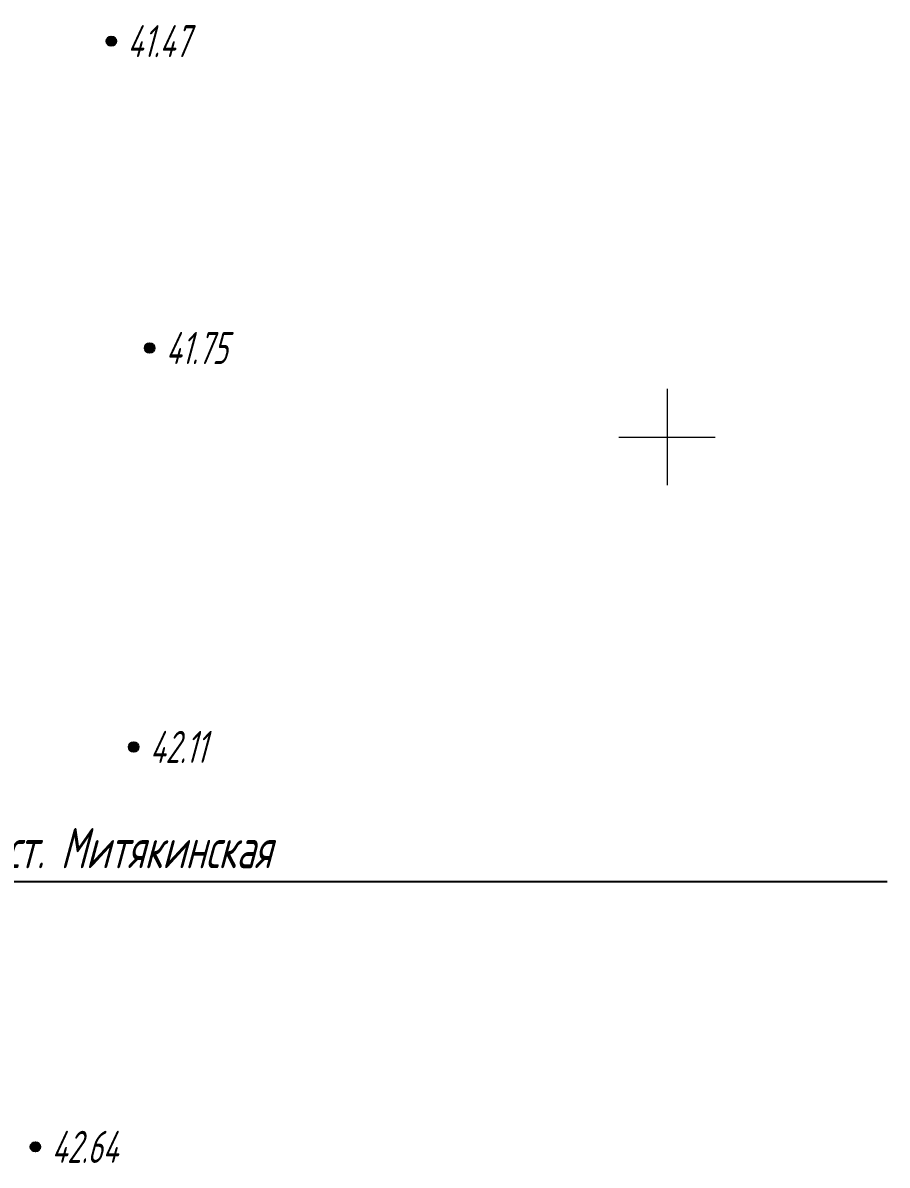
# Model space of a CAD drawing. Extents: x 2208637 to 2213412, y 575334 to 577367.
# Drawn here: x 2211279.95 to 2211306.85, y 576827.33 to 576862.9 of the extents above; entities that cross this region are included whole.
import ezdxf
from ezdxf.enums import TextEntityAlignment as Align

# ---------------------------------------------------------------- set-up
doc = ezdxf.new("R2010")
doc.units = 0
doc.header["$LTSCALE"] = 0.5
doc.layers.get('0').update_dxf_attribs({"lineweight": 25})
for name, color, linetype, lineweight in [('ИИ_КООРДИНАТНАЯ_СЕТКА', 3, 'Continuous', 25), ('ИИ_ОТМЕТКИ', 7, 'Continuous', 25), ('ИИ_ТРАССЫ_КЛС', 5, 'Continuous', 40)]:
    doc.layers.add(name, color=color, linetype=linetype, lineweight=lineweight)
doc.styles.add('D431', font='', dxfattribs={"height": 1})
doc.styles.add('GOST 2.304', font='cs_gost2304.shx', dxfattribs={"width": 0.8, "oblique": 15})
doc.styles.get('D431').set_extended_font_data('D431', italic=True)

# ---------------------------------------------------------------- blocks, each defined once
blk = doc.blocks.new('500_12')
at = {"color": 0, "linetype": 'Continuous', "lineweight": -2, "flags": 128}
for points in [[(0, 3), (0, -3)], [(-3, 0), (3, 0)]]:
    blk.add_lwpolyline(points, dxfattribs=at)
at = {"color": 7, "linetype": 'Continuous', "lineweight": -2, "style": 'D431'}
blk.add_attdef('Вертикальная_подпись', (-0.5, 0.5), '', height=2, rotation=90, dxfattribs=at)
blk.add_attdef('Горизонтальная_подпись', (0.5, 0.5), '', height=2, dxfattribs=at)
blk = doc.blocks.new('500_330_1')
at = {"linetype": 'Continuous', "lineweight": -2}
h = blk.add_hatch(color=0, dxfattribs=at)
h.dxf.hatch_style = 1
edge = h.paths.add_edge_path()
edge.add_arc((0, 0), 0.3, 0, 360)
at = {"color": 0, "linetype": 'Continuous', "lineweight": -2}
blk.add_circle((0, 0), 0.3, dxfattribs=at)
at = {"color": 0, "linetype": 'Continuous', "lineweight": -2, "style": 'GOST 2.304', "flags": 1}
for tag, p in [('Номер', (-1, -1)), ('Номер_рабочей_станции', (-1, -3.5))]:
    blk.add_attdef(tag, text='', height=2, dxfattribs=at).set_placement(p, align=Align.RIGHT)
at = {"color": 0, "linetype": 'Continuous', "lineweight": -2, "style": 'GOST 2.304'}
blk.add_attdef('Высота', (1, -1), '', height=2, dxfattribs=at)
at = {"color": 0, "linetype": 'Continuous', "lineweight": -2, "style": 'GOST 2.304', "flags": 1}
blk.add_attdef('Код', (0, -3.5), '', height=2, dxfattribs=at)

msp = doc.modelspace()

# ---------------------------------------------------------------- linework, layer by layer
at = {"layer": 'ИИ_ТРАССЫ_КЛС', "lineweight": 25, "flags": 128}
msp.add_lwpolyline([(2211230.367, 576833.045), (2211233.229, 576836.164), (2211306.851, 576836.164)], dxfattribs=at)

# ---------------------------------------------------------------- block references
at = {"layer": 'ИИ_КООРДИНАТНАЯ_СЕТКА', "color": 3, "lineweight": 20, "xscale": 0.5, "yscale": 0.5, "zscale": 0.5}
msp.add_blockref('500_12', (2211300, 576850), dxfattribs=at)

# ---------------------------------------------------------------- wipeouts: each hides what was drawn before it
at = {"lineweight": 0}
for points, layer in [([(2211283.317, 576861.76), (2211286.018, 576861.76), (2211286.018, 576862.9), (2211283.317, 576862.9)], 'ИИ_ОТМЕТКИ'), ([(2211284.511, 576852.204), (2211287.152, 576852.204), (2211287.152, 576853.344), (2211284.511, 576853.344)], 'ИИ_ОТМЕТКИ'), ([(2211284.015, 576839.783), (2211286.476, 576839.783), (2211286.476, 576841), (2211284.015, 576841)], 'ИИ_ОТМЕТКИ'), ([(2211280.957, 576827.33), (2211283.617, 576827.33), (2211283.617, 576828.547), (2211280.957, 576828.547)], 'ИИ_ОТМЕТКИ'), ([(2211233.64, 576836.489), (2211306.749, 576836.489), (2211306.749, 576837.978), (2211233.64, 576837.978)], 'ИИ_ТРАССЫ_КЛС')]:
    msp.add_wipeout(points, dxfattribs=at).dxf.layer = layer

# ---------------------------------------------------------------- next in the draw order: block references
at = {"layer": 'ИИ_ОТМЕТКИ'}
ref = msp.add_blockref('500_330_1', (2211282.7, 576862.33, 41.47), dxfattribs=dict(at, xscale=0.5, yscale=0.5, zscale=0.5))
ref.add_attrib('Высота', '41.47', (2211283.2, 576861.83, 41.47), dxfattribs={"layer": '0', "color": 0, "linetype": 'Continuous', "lineweight": -2, "height": 1, "style": 'GOST 2.304', "oblique": 15, "width": 0.8})
ref = msp.add_blockref('500_330_1', (2211283.894, 576852.774, 41.752), dxfattribs=dict(at, xscale=0.5, yscale=0.5, zscale=0.5))
ref.add_attrib('Высота', '41.75', (2211284.394, 576852.274), dxfattribs={"layer": '0', "color": 0, "linetype": 'Continuous', "lineweight": -2, "height": 1, "style": 'GOST 2.304', "oblique": 15, "width": 0.8})
ref = msp.add_blockref('500_330_1', (2211283.398, 576840.353, 42.106), dxfattribs=dict(at, xscale=0.5, yscale=0.5, zscale=0.5))
ref.add_attrib('Высота', '42.11', (2211283.898, 576839.853), dxfattribs={"layer": '0', "color": 0, "linetype": 'Continuous', "lineweight": -2, "height": 1, "style": 'GOST 2.304', "oblique": 15, "width": 0.8})
ref = msp.add_blockref('500_330_1', (2211280.34, 576827.9, 42.64), dxfattribs=dict(at, xscale=0.5, yscale=0.5, zscale=0.5))
ref.add_attrib('Высота', '42.64', (2211280.84, 576827.4, 42.64), dxfattribs={"layer": '0', "color": 0, "linetype": 'Continuous', "lineweight": -2, "height": 1, "style": 'GOST 2.304', "oblique": 15, "width": 0.8})

# ---------------------------------------------------------------- next in the draw order: texts
at = {"layer": 'ИИ_ТРАССЫ_КЛС', "lineweight": 25, "style": 'GOST 2.304', "oblique": 15, "width": 0.8}
msp.add_text('Трасса проектируемого кабеля связи от ГУ Марковского месторождения до УС Ростелеком ст. Митякинская', height=1.25, dxfattribs=at).set_placement((2211233.277, 576836.576))

doc.saveas('drawing.dxf')
